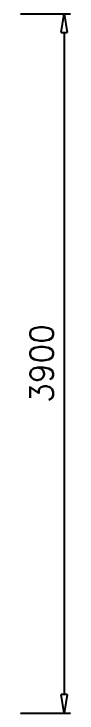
# Model space of a CAD drawing. Header units: millimetres. Extents: x 331487 to 517269, y 198509 to 399936.
# Drawn here: x 425114 to 425387, y 332964 to 336764 of the extents above; entities that cross this region are included whole.
import ezdxf

# ---------------------------------------------------------------- set-up
doc = ezdxf.new("R2010")
doc.units = ezdxf.units.MM
doc.header["$MEASUREMENT"] = 0
doc.layers.add('FOOTING', color=5, linetype='Continuous')
doc.styles.add('RO', font='romans.shx', dxfattribs={"height": 125})

# ---------------------------------------------------------------- blocks, each defined once
blk = doc.blocks.new('_ClosedBlank')
at = {"color": 0, "linetype": 'ByBlock', "lineweight": -2}
for p, q in [((-1, 0.167), (0, 0)), ((-1, 0.167), (-1, -0.167)), ((0, 0), (-1, -0.167))]:
    blk.add_line(p, q, dxfattribs=at)

msp = doc.modelspace()

# ---------------------------------------------------------------- linework, layer by layer
at = {"layer": 'FOOTING', "color": 4}
for p, q in [((425114.3, 336763.5), (425386.8, 336763.5)), ((425351.8, 336663.5), (425351.8, 333063.5)), ((425114.3, 332963.5), (425386.8, 332963.5))]:
    msp.add_line(p, q, dxfattribs=at)

# ---------------------------------------------------------------- block references
at = {"layer": 'FOOTING', "color": 4, "xscale": 100, "yscale": 100, "zscale": 100}
for p, rotation in [((425351.8, 336763.5), 90), ((425351.8, 332963.5), 270)]:
    msp.add_blockref('_ClosedBlank', p, dxfattribs=dict(at, rotation=rotation))

# ---------------------------------------------------------------- texts
at = {"layer": 'FOOTING', "color": 3, "insert": (425229.3, 334863.5), "char_height": 125, "attachment_point": 5, "rotation": 90, "style": 'RO'}
msp.add_mtext('3900', dxfattribs=at)

doc.saveas('drawing.dxf')
